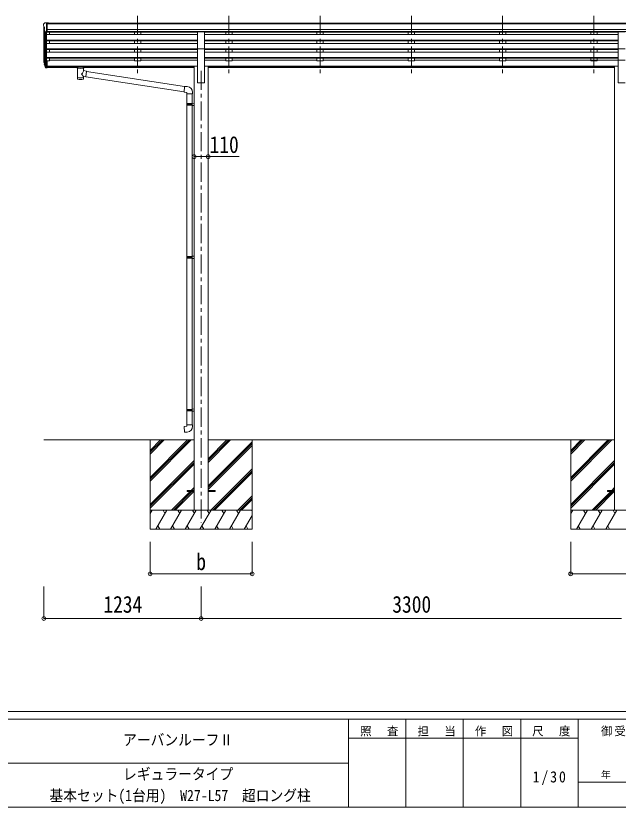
# Model space of a CAD drawing. Units: millimetres at full size, sheet at 1:30; some dimension numbers follow another scale. Extents: x -8432 to 8432, y -5820 to 5820.
# Drawn here: x 89 to 4816, y -5820 to 383 of the extents above; entities that cross this region are included whole.
import ezdxf
from ezdxf.enums import TextEntityAlignment as Align

# ---------------------------------------------------------------- set-up
doc = ezdxf.new("R2010")
doc.units = ezdxf.units.MM
doc.header["$LTSCALE"] = 30
doc.header["$PDMODE"] = 32
doc.header["$PDSIZE"] = 30
doc.linetypes.add('CHAIN1', pattern=[8, 5, -1, 1, -1])
for name, color, linetype, lineweight in [('0-0_0', 7, 'Continuous', 9), ('0-1_本体', 5, 'CHAIN1', 9), ('0-3_ELV2', 4, 'Continuous', 9), ('0-6_OTH_LINE', 6, 'Continuous', 9), ('0-9_OUTLINE', 7, 'Continuous', 9), ('F-0_240', 7, 'Continuous', 9)]:
    doc.layers.add(name, color=color, linetype=linetype, lineweight=lineweight)
doc.styles.add('ＭＳ ゴシック', font='')
doc.styles.get('ＭＳ ゴシック').set_extended_font_data('MS Gothic')

msp = doc.modelspace()

# ---------------------------------------------------------------- linework, layer by layer
at = {"layer": '0-0_0'}
for p, q in [((309.59, -2941.4), (1488.39, -2941.4)), ((1143.59, -2941.4), (1143.59, -3641.4)), ((1143.59, -3235.57), (1437.77, -2941.4)), ((1143.59, -3249.71), (1451.91, -2941.4)), ((1143.59, -3263.86), (1466.05, -2941.4)), ((1143.59, -3051.73), (1253.92, -2941.4)), ((1143.59, -3037.58), (1239.78, -2941.4)), ((1143.59, -3023.44), (1225.64, -2941.4)), ((1598.79, -3117.03), (1774.42, -2941.4)), ((1598.79, -3102.88), (1760.28, -2941.4)), ((1598.79, -3088.74), (1746.14, -2941.4)), ((1598.79, -2941.4), (4788.39, -2941.4)), ((1598.79, -3300.87), (1943.59, -2956.08)), ((1598.79, -3315.01), (1943.59, -2970.22)), ((1943.59, -2941.4), (1943.59, -3641.4)), ((4443.59, -2941.4), (4443.59, -3641.4)), ((4443.59, -3235.57), (4737.77, -2941.4)), ((4443.59, -3249.71), (4751.91, -2941.4)), ((4443.59, -3263.86), (4766.05, -2941.4)), ((4443.59, -3051.73), (4553.92, -2941.4)), ((4443.59, -3037.58), (4539.78, -2941.4)), ((4443.59, -3023.44), (4525.64, -2941.4)), ((1598.79, -3329.16), (1943.59, -2984.36)), ((1143.59, -3447.7), (1488.39, -3102.91)), ((1143.59, -3461.85), (1488.39, -3117.05)), ((1143.59, -3475.99), (1488.39, -3131.19)), ((4443.59, -3447.7), (4788.39, -3102.91)), ((4443.59, -3461.85), (4788.39, -3117.05)), ((4443.59, -3475.99), (4788.39, -3131.19)), ((1620.4, -3491.4), (1943.59, -3168.21)), ((1634.54, -3491.4), (1943.59, -3182.35)), ((1648.68, -3491.4), (1943.59, -3196.49)), ((1312.03, -3491.4), (1457.53, -3345.9)), ((1326.17, -3491.4), (1471.67, -3345.9)), ((1340.32, -3491.4), (1485.82, -3345.9)), ((1466.53, -3336.9), (1488.39, -3315.04)), ((1480.67, -3336.9), (1488.39, -3329.18)), ((4612.03, -3491.4), (4757.53, -3345.9)), ((4626.17, -3491.4), (4771.67, -3345.9)), ((4640.32, -3491.4), (4785.82, -3345.9)), ((4766.53, -3336.9), (4788.39, -3315.04)), ((4780.67, -3336.9), (4788.39, -3329.18)), ((1832.53, -3491.4), (1943.59, -3380.34)), ((1846.67, -3491.4), (1943.59, -3394.48)), ((1860.82, -3491.4), (1943.59, -3408.62)), ((1143.59, -3518.9), (1159.47, -3491.39)), ((1943.59, -3491.4), (1143.59, -3491.4)), ((1188.34, -3641.4), (1274.94, -3491.4)), ((1259.94, -3517.38), (1244.94, -3491.39)), ((1303.81, -3641.39), (1390.41, -3491.39)), ((1375.41, -3517.38), (1360.41, -3491.4)), ((1419.28, -3641.4), (1505.88, -3491.4)), ((1490.88, -3517.38), (1475.88, -3491.39)), ((1534.75, -3641.4), (1621.35, -3491.4)), ((1606.35, -3517.38), (1591.35, -3491.39)), ((1650.22, -3641.4), (1736.82, -3491.4)), ((1721.82, -3517.38), (1706.82, -3491.39)), ((1765.69, -3641.4), (1852.29, -3491.4)), ((1822.29, -3491.4), (1837.29, -3517.38)), ((1881.16, -3641.4), (1943.59, -3533.26)), ((1937.76, -3491.4), (1943.59, -3501.5)), ((4443.59, -3518.9), (4459.47, -3491.39)), ((5243.59, -3491.4), (4443.59, -3491.4)), ((4488.34, -3641.4), (4574.94, -3491.4)), ((4559.94, -3517.38), (4544.94, -3491.39)), ((4603.81, -3641.39), (4690.41, -3491.39)), ((4675.41, -3517.38), (4660.41, -3491.4)), ((4719.28, -3641.4), (4805.88, -3491.4)), ((4790.88, -3517.38), (4775.88, -3491.39)), ((1143.59, -3641.4), (1943.59, -3641.4)), ((1203.33, -3615.42), (1218.33, -3641.4)), ((1318.8, -3615.42), (1333.8, -3641.39)), ((1434.28, -3615.41), (1449.28, -3641.4)), ((1549.75, -3615.42), (1564.74, -3641.4)), ((1665.22, -3615.42), (1680.21, -3641.4)), ((1780.68, -3615.42), (1795.68, -3641.4)), ((1896.15, -3615.42), (1911.15, -3641.4)), ((4443.59, -3641.4), (5243.59, -3641.4)), ((4503.33, -3615.42), (4518.33, -3641.4)), ((4618.8, -3615.42), (4633.8, -3641.39)), ((4734.28, -3615.41), (4749.28, -3641.4))]:
    msp.add_line(p, q, dxfattribs=at)
at = {"layer": '0-1_本体'}
for p, q in [((1045.59, 383.01), (1045.59, -94.51)), ((1045.59, 383.01), (1045.59, -94.51)), ((1761.59, 383.01), (1761.59, -94.51)), ((1761.59, 383.01), (1761.59, -94.51)), ((2477.59, 383.01), (2477.59, -94.51)), ((2477.59, 383.01), (2477.59, -94.51)), ((3193.59, 383.01), (3193.59, -94.51)), ((3193.59, 383.01), (3193.59, -94.51)), ((3909.59, 383.01), (3909.59, -94.51)), ((3909.59, 383.01), (3909.59, -94.51)), ((4625.59, 383.01), (4625.59, -94.51)), ((4625.59, 383.01), (4625.59, -94.51)), ((1543.59, -47.83), (1543.59, -3591.4))]:
    msp.add_line(p, q, dxfattribs=at)
at = {"layer": '0-3_ELV2'}
for p, q in [((307.59, 317.89), (307.59, 317.26)), ((314.5, 326.69), (310.43, 320.89)), ((317.59, 327.26), (315.26, 327.12)), ((317.59, 327.26), (336.09, 327.26)), ((329.59, 254.28), (329.59, 327.26)), ((336.09, 327.26), (346.09, 327.17)), ((336.09, 255.28), (336.09, 327.26)), ((6051.09, 325.66), (336.09, 325.66)), ((6051.09, 320.44), (336.09, 320.44)), ((346.09, 325.66), (346.09, 327.17)), ((309.59, 296.69), (309.59, 30.24)), ((310.12, 296.08), (315.44, 293.01)), ((321.97, 256.09), (312.96, 271.68)), ((314.56, 268.92), (314.56, 3.54)), ((315.59, 292.75), (315.59, 276.47)), ((323.59, 254.75), (323.58, -14.9)), ((329.59, 254.28), (324.38, 254.6)), ((336.09, 255.28), (329.59, 255.28)), ((329.59, 254.28), (329.59, 29.88)), ((6051.09, 276.91), (336.09, 276.91)), ((6051.09, 259.06), (336.09, 259.06)), ((1516.09, 255.81), (336.09, 255.81)), ((354.59, 255.81), (354.59, 235.36)), ((1020.59, 255.81), (1020.59, 235.36)), ((1070.59, 255.81), (1070.59, 235.36)), ((1516.09, 124.83), (1516.09, 256.63)), ((1516.09, 256.63), (1571.09, 256.63)), ((1571.09, 124.83), (1571.09, 256.63)), ((4816.09, 255.81), (1571.09, 255.81)), ((1736.59, 255.81), (1736.59, 235.36)), ((1786.59, 255.81), (1786.59, 235.36)), ((2452.59, 255.81), (2452.59, 235.36)), ((2502.59, 255.81), (2502.59, 235.36)), ((3168.59, 255.81), (3168.59, 235.36)), ((3218.59, 255.81), (3218.59, 235.36)), ((3884.59, 255.81), (3884.59, 235.36)), ((3934.59, 255.81), (3934.59, 235.36)), ((4600.59, 255.81), (4600.59, 235.36)), ((4650.59, 255.81), (4650.59, 235.36)), ((4816.09, 124.83), (4816.09, 256.63)), ((4816.09, 256.63), (4871.09, 256.63)), ((329.59, 235.36), (1516.09, 235.36)), ((329.59, 193.48), (1516.09, 193.48)), ((329.59, 191.98), (1516.09, 191.98)), ((329.59, 187.67), (1516.09, 187.67)), ((354.59, 187.67), (354.59, 166.87)), ((1020.59, 187.67), (1020.59, 166.87)), ((1070.59, 187.67), (1070.59, 166.87)), ((4816.09, 235.36), (1571.09, 235.36)), ((4816.09, 193.48), (1571.09, 193.48)), ((4816.09, 191.98), (1571.09, 191.98)), ((4816.09, 187.67), (1571.09, 187.67)), ((1736.59, 187.67), (1736.59, 166.87)), ((1786.59, 187.67), (1786.59, 166.87)), ((2452.59, 187.67), (2452.59, 166.87)), ((2502.59, 187.67), (2502.59, 166.87)), ((3168.59, 187.67), (3168.59, 166.87)), ((3218.59, 187.67), (3218.59, 166.87)), ((3884.59, 187.67), (3884.59, 166.87)), ((3934.59, 187.67), (3934.59, 166.87)), ((4600.59, 187.67), (4600.59, 166.87)), ((4650.59, 187.67), (4650.59, 166.87)), ((329.59, 166.87), (1516.09, 166.87)), ((329.59, 124.99), (1516.09, 124.99)), ((1516.09, 124.83), (1516.09, -141.4)), ((1516.09, 124.83), (1571.09, 124.83)), ((4816.09, 166.87), (1571.09, 166.87)), ((4816.09, 124.99), (1571.09, 124.99)), ((1571.09, 124.83), (1571.09, -141.4)), ((4816.09, 124.83), (4816.09, -141.4)), ((4816.09, 124.83), (4871.09, 124.83)), ((329.59, 123.49), (1516.09, 123.49)), ((329.59, 119.17), (1516.09, 119.17)), ((329.59, 98.37), (1516.09, 98.37)), ((354.59, 98.37), (354.59, 119.17)), ((1020.59, 119.17), (1020.59, 98.37)), ((1070.59, 119.17), (1070.59, 98.37)), ((4816.09, 123.49), (1571.09, 123.49)), ((4816.09, 119.17), (1571.09, 119.17)), ((4816.09, 98.37), (1571.09, 98.37)), ((1736.59, 119.17), (1736.59, 98.37)), ((1786.59, 119.17), (1786.59, 98.37)), ((2452.59, 119.17), (2452.59, 98.37)), ((2502.59, 119.17), (2502.59, 98.37)), ((3168.59, 119.17), (3168.59, 98.37)), ((3218.59, 119.17), (3218.59, 98.37)), ((3884.59, 119.17), (3884.59, 98.37)), ((3934.59, 119.17), (3934.59, 98.37)), ((4600.59, 119.17), (4600.59, 98.37)), ((4650.59, 119.17), (4650.59, 98.37)), ((310.68, 15.69), (314.56, 7.74)), ((311.29, 17.07), (314.56, 10)), ((313, 4.42), (313.34, 0.01)), ((313.34, 0.01), (322.15, -23.54)), ((313.95, 0.58), (322.15, -15.6)), ((323.16, -14.47), (315.4, 0.93)), ((329.59, 56.5), (1516.09, 56.5)), ((329.59, 55), (1516.09, 55)), ((329.59, 50.68), (1516.09, 50.68)), ((329.59, 29.88), (329.59, -24.89)), ((336.09, 29.88), (329.59, 29.88)), ((336.09, 29.88), (336.09, -24.15)), ((354.59, 29.25), (336.09, 29.25)), ((354.59, 50.68), (354.59, 29.25)), ((354.59, 34.19), (1020.59, 34.19)), ((1020.59, 50.68), (1020.59, 29.25)), ((1070.59, 29.25), (1020.59, 29.25)), ((1070.59, 50.68), (1070.59, 29.25)), ((1070.59, 34.19), (1516.09, 34.19)), ((4816.09, 56.5), (1571.09, 56.5)), ((4816.09, 55), (1571.09, 55)), ((4816.09, 50.68), (1571.09, 50.68)), ((1736.59, 34.19), (1571.09, 34.19)), ((1736.59, 50.68), (1736.59, 29.25)), ((1786.59, 29.25), (1736.59, 29.25)), ((1786.59, 50.68), (1786.59, 29.25)), ((2452.59, 34.19), (1786.59, 34.19)), ((2452.59, 50.68), (2452.59, 29.25)), ((2502.59, 29.25), (2452.59, 29.25)), ((2502.59, 50.68), (2502.59, 29.25)), ((3168.59, 34.19), (2502.59, 34.19)), ((3168.59, 50.68), (3168.59, 29.25)), ((3218.59, 29.25), (3168.59, 29.25)), ((3218.59, 50.68), (3218.59, 29.25)), ((3884.59, 34.19), (3218.59, 34.19)), ((3884.59, 50.68), (3884.59, 29.25)), ((3934.59, 29.25), (3884.59, 29.25)), ((3934.59, 50.68), (3934.59, 29.25)), ((4816.09, 34.19), (3934.59, 34.19)), ((4600.59, 50.68), (4600.59, 29.25)), ((4871.09, 34.19), (4600.59, 34.19)), ((4650.59, 29.25), (4600.59, 29.25)), ((4650.59, 50.68), (4650.59, 29.25)), ((4816.09, 34.19), (4650.59, 34.19)), ((329.59, -15.15), (324.46, -15.15)), ((329.59, -16.96), (324.74, -16.96)), ((329.59, -24.89), (324.74, -24.89)), ((336.09, -10.25), (329.59, -10.25)), ((336.09, -15.13), (329.59, -15.13)), ((336.09, -24.15), (329.59, -24.15)), ((336.09, -12.82), (1488.39, -12.82)), ((336.09, -14.22), (1488.39, -14.22)), ((570.09, -21.91), (336.09, -21.91)), ((1488.39, -21.91), (624.09, -21.91)), ((1488.39, -12.4), (1488.39, -3491.4)), ((1488.39, -12.4), (1516.09, -12.4)), ((1598.79, -12.4), (1571.09, -12.4)), ((1598.79, -12.4), (1598.79, -3491.4)), ((4788.39, -12.82), (1598.79, -12.82)), ((4788.39, -14.22), (1598.79, -14.22)), ((4788.39, -21.91), (1598.79, -21.91)), ((4788.39, -12.4), (4788.39, -3491.4)), ((4788.39, -12.4), (4816.09, -12.4)), ((1516.09, -141.4), (1571.09, -141.4)), ((4816.09, -141.4), (4871.09, -141.4)), ((1433.59, -3336.9), (1488.39, -3336.9)), ((1598.79, -3336.9), (1653.59, -3336.9)), ((1598.79, -3345.9), (1653.59, -3345.9)), ((1653.59, -3336.9), (1653.59, -3345.9)), ((4733.59, -3336.9), (4788.39, -3336.9))]:
    msp.add_line(p, q, dxfattribs=at)
for points in [[(1433.59, -3336.9), (1433.59, -3345.9), (1488.39, -3345.9)], [(4733.59, -3336.9), (4733.59, -3345.9), (4788.39, -3345.9)]]:
    msp.add_lwpolyline(points, dxfattribs=at)
for centre, radius, start, end in [((310.59, 317.89), 3, 93, 180), ((509.59, 317.26), 202, 180, 184.94904), ((315.32, 326.12), 1, 93.5, 145), ((314.49, 300.45), 6.18, 185.7035, 224.99897), ((315.56, 273.18), 3, 94.7167, 210), ((315.29, 276.47), 0.3, 274.7167, 0), ((315.29, 292.75), 0.3, 0, 60), ((324.56, 257.59), 3, 210, 266.5), ((338.77, 24.81), 29.53, 186.50806, 197.98144), ((340.18, 26.57), 30.41, 187.1552, 198.19734)]:
    msp.add_arc(centre, radius, start, end, dxfattribs=at)
for centre, major_axis, ratio, start_param, end_param in [((398.24, 24.38), (-89.06, 1.43), 0.57596, 6.1962358, 6.3678173), ((397.45, 31.05), (87.93, 4.42), 0.541684, 3.0659337, 3.2228513), ((314.3, 4.42), (1.3, 0), 0.90356, 1.3700892, 3.347195), ((400.22, 20.61), (-89.07, 0), 0.90356, 0.2056023, 0.2515348), ((399.51, 24.47), (-88.05, 0), 0.90356, 0.2662965, 0.3003836), ((324.74, -14.25), (-3, 0), 0.90356, 0.5235988, 1.5707963), ((324.74, -22.18), (3, 0), 0.90356, 3.6651914, 4.712389), ((324.46, -13.8), (-1.5, 0), 0.90356, 0.5235988, 1.5707963)]:
    msp.add_ellipse(centre, major_axis=major_axis, ratio=ratio, start_param=start_param, end_param=end_param, dxfattribs=at)
at = {"layer": '0-6_OTH_LINE'}
for p, q in [((1488.39, -720.95), (1598.79, -720.95)), ((1143.59, -3991.4), (1143.59, -3741.41)), ((1943.59, -3991.4), (1943.59, -3741.41)), ((4443.59, -3991.4), (4443.59, -3741.41)), ((1143.59, -3991.4), (1943.59, -3991.4)), ((4443.59, -3991.4), (5243.59, -3991.4)), ((309.59, -4341.4), (309.59, -4091.4)), ((1543.59, -4341.4), (1543.59, -4091.4)), ((1543.59, -4341.4), (309.59, -4341.4)), ((4843.59, -4341.4), (1543.59, -4341.4))]:
    msp.add_line(p, q, dxfattribs=at)
at = {"layer": '0-6_OTH_LINE', "lineweight": 18}
msp.add_line((1598.79, -720.95), (1842.68, -720.95), dxfattribs=at)
at = {"layer": '0-6_OTH_LINE'}
for p in [(1488.39, -720.95), (1598.79, -720.95), (1143.59, -3991.4), (1943.59, -3991.4), (4443.59, -3991.4), (309.59, -4341.4), (1543.59, -4341.4)]:
    msp.add_point(p, dxfattribs=at)
at = {"layer": '0-9_OUTLINE'}
for p, q in [((553.59, -15), (553.59, -20.75)), ((555.59, -14.33), (638.59, -14.33)), ((555.59, -16.51), (638.59, -16.51)), ((555.59, -21.42), (570.09, -21.42)), ((570.09, -27.06), (570.09, -20.52)), ((574.19, -27.98), (574.17, -113.42)), ((619.99, -46.73), (619.99, -27.98)), ((645.21, -50.63), (619.99, -46.72)), ((624.09, -27.06), (624.09, -20.52)), ((624.09, -21.42), (638.59, -21.42)), ((645.21, -50.63), (638.19, -95.89)), ((640.59, -15), (640.59, -20.75)), ((1414.19, -171.99), (644.89, -52.65)), ((620.01, -113.42), (619.98, -92.76)), ((619.99, -93.07), (638.19, -95.89)), ((1410.53, -213.93), (638.46, -94.15)), ((1435.2, -171.87), (1414.36, -170.05)), ((1430.28, -227.62), (1476.28, -227.62)), ((1432.39, -227.62), (1432.39, -305.46)), ((1474.39, -227.62), (1474.39, -302.9)), ((1476.28, -227.62), (1476.28, -216.7)), ((1430.39, -307.46), (1431.39, -305.46)), ((1430.39, -307.46), (1474.39, -307.46)), ((1430.39, -307.46), (1430.39, -315.46)), ((1431.39, -305.46), (1474.39, -305.46)), ((1469.91, -307.46), (1469.48, -305.46)), ((1472.39, -302.96), (1488.39, -302.49)), ((1472.39, -304.96), (1472.39, -302.96)), ((1472.39, -304.96), (1474.39, -304.96)), ((1488.39, -302.49), (1488.39, -320.43)), ((1430.39, -315.46), (1474.39, -315.46)), ((1430.39, -315.46), (1431.39, -317.46)), ((1431.39, -317.46), (1474.39, -317.46)), ((1432.39, -317.46), (1432.39, -1503.65)), ((1472.39, -319.96), (1472.39, -317.96)), ((1472.39, -319.96), (1488.39, -320.43)), ((1474.39, -320.02), (1474.39, -1501.09)), ((1430.39, -1505.65), (1431.39, -1503.65)), ((1430.39, -1505.65), (1474.39, -1505.65)), ((1430.39, -1505.65), (1430.39, -1513.65)), ((1430.39, -1513.65), (1474.39, -1513.65)), ((1430.39, -1513.65), (1431.39, -1515.65)), ((1431.39, -1503.65), (1474.39, -1503.65)), ((1431.39, -1515.65), (1474.39, -1515.65)), ((1432.39, -1515.65), (1432.39, -2701.84)), ((1469.91, -1505.65), (1469.48, -1503.65)), ((1472.39, -1501.15), (1488.39, -1500.68)), ((1472.39, -1503.15), (1472.39, -1501.15)), ((1472.39, -1503.15), (1474.39, -1503.15)), ((1472.39, -1518.15), (1472.39, -1516.15)), ((1472.39, -1518.15), (1488.39, -1518.62)), ((1474.39, -1518.21), (1474.39, -2699.28)), ((1488.39, -1500.68), (1488.39, -1518.62)), ((1430.39, -2703.84), (1431.39, -2701.84)), ((1430.39, -2703.84), (1474.39, -2703.84)), ((1430.39, -2703.84), (1430.39, -2711.84)), ((1430.39, -2711.84), (1474.39, -2711.84)), ((1430.39, -2711.84), (1431.39, -2713.84)), ((1431.39, -2701.84), (1474.39, -2701.84)), ((1431.39, -2713.84), (1474.39, -2713.84)), ((1432.39, -2713.84), (1432.39, -2823.84)), ((1469.91, -2703.84), (1469.48, -2701.84)), ((1472.39, -2699.34), (1488.39, -2698.87)), ((1472.39, -2701.34), (1472.39, -2699.34)), ((1472.39, -2701.34), (1474.39, -2701.34)), ((1472.39, -2716.34), (1472.39, -2714.34)), ((1472.39, -2716.34), (1488.39, -2716.81)), ((1474.39, -2716.4), (1474.39, -2823.84)), ((1488.39, -2698.87), (1488.39, -2716.81)), ((1430.39, -2823.84), (1476.39, -2823.84)), ((1430.39, -2833.84), (1430.39, -2823.84)), ((1476.39, -2823.84), (1476.39, -2834.76))]:
    msp.add_line(p, q, dxfattribs=at)
for points in [[(553.59, -15), (553.63, -14.8), (553.71, -14.66), (553.81, -14.57), (553.91, -14.51), (554.03, -14.46), (554.32, -14.4), (554.81, -14.36), (555.35, -14.33), (555.59, -14.33)], [(553.59, -20.75), (553.63, -20.95), (553.71, -21.09), (553.81, -21.18), (553.91, -21.24), (554.03, -21.29), (554.32, -21.35), (554.81, -21.4), (555.35, -21.42), (555.59, -21.42)], [(638.59, -14.33), (638.94, -14.34), (639.47, -14.36), (639.92, -14.41), (640.22, -14.49), (640.39, -14.59), (640.51, -14.73), (640.58, -14.91), (640.59, -15)], [(638.59, -21.42), (638.94, -21.41), (639.47, -21.39), (639.92, -21.34), (640.22, -21.26), (640.39, -21.16), (640.51, -21.02), (640.58, -20.84), (640.59, -20.75)], [(1414.36, -170.05), (1410.35, -215.87), (1430.28, -217.62), (1430.28, -227.62)], [(1469.91, -307.46), (1469.91, -315.46), (1469.48, -317.46)], [(1472.39, -317.96), (1474.39, -317.96), (1474.39, -304.96)], [(1469.91, -1505.65), (1469.91, -1513.65), (1469.48, -1515.65)], [(1472.39, -1516.15), (1474.39, -1516.15), (1474.39, -1503.15)], [(1469.91, -2703.84), (1469.91, -2711.84), (1469.48, -2713.84)], [(1472.39, -2714.34), (1474.39, -2714.34), (1474.39, -2701.34)], [(1435.31, -2879.58), (1414.47, -2881.41), (1410.47, -2835.58), (1430.39, -2833.84)]]:
    msp.add_lwpolyline(points, dxfattribs=at)
for centre, start, end in [((1431.28, -216.7), 0, 85), ((1431.39, -2834.76), 275, 0)]:
    msp.add_arc(centre, 45, start, end, dxfattribs=at)
for centre, major_axis, ratio, start_param, end_param in [((555.59, -16.73), (2, 0), 0.109601, 3.1415927, 4.712389), ((597.09, -26.98), (27.06, 0), 0.069685, 3.1415927, 6.2831853), ((597.09, -20.52), (27, 0), 0.070066, 6.2831853, 9.424778), ((597.09, -73.26), (-22.81, -26.62), 0.234429, 1.6855472, 3.1268519), ((608.09, -24.5), (16, 0), 0.361356, 6.2636979, 6.2831853), ((638.59, -16.73), (2, 0), 0.109601, 4.712389, 6.2831853), ((597.09, -113.42), (22.92, 0), 0.101955, 3.1415499, 6.2833984), ((597.09, -100.98), (22.91, 0), 0.122865, 3.1415927, 6.2831853), ((599.64, -70.62), (20.32, -22.25), 0.045535, 0.0389954, 1.3075346)]:
    msp.add_ellipse(centre, major_axis=major_axis, ratio=ratio, start_param=start_param, end_param=end_param, dxfattribs=at)
at = {"layer": 'F-0_240', "color": 5}
for p, q in [((-8432.06, -5070), (8007.94, -5070)), ((-8432.06, -5130), (5341.19, -5130)), ((2701.18, -5130), (2701.18, -5820)), ((3151.18, -5130), (3151.18, -5820)), ((3601.18, -5130), (3601.18, -5820)), ((4051.18, -5130), (4051.18, -5820)), ((4501.18, -5130), (4501.18, -5820)), ((2701.18, -5280), (4501.18, -5280)), ((-3448.82, -5475), (2701.18, -5475)), ((4501.18, -5625), (5341.19, -5625)), ((-8432.06, -5820), (8007.94, -5820))]:
    msp.add_line(p, q, dxfattribs=at)

# ---------------------------------------------------------------- texts
at = {"layer": '0-6_OTH_LINE', "color": 7, "style": 'ＭＳ ゴシック', "width": 0.85}
for s, p in [('110', (1609.86, -731.63)), ('b', (1506.09, -4001.4)), ('1234', (776.59, -4335.4)), ('3300', (3043.59, -4335.4))]:
    msp.add_text(s, height=132, dxfattribs=at).set_placement(p, align=Align.BOTTOM_LEFT)
at = {"layer": 'F-0_240', "style": 'ＭＳ ゴシック', "width": 0.9}
for s, p in [('アーバンルーフⅡ', (931.18, -5362.5)), ('レギュラータイプ', (931.18, -5630.88)), ('基本セット(1台用)\u3000W27-L57\u3000超ロング柱', (353.68, -5798.5))]:
    msp.add_text(s, height=87.98, dxfattribs=at).set_placement(p, align=Align.BOTTOM_LEFT)
at = {"layer": 'F-0_240', "style": 'ＭＳ ゴシック'}
msp.add_text('年\u3000\u3000月\u3000\u3000日', height=54.99, dxfattribs=at).set_placement((4681.19, -5610), align=Align.BOTTOM_LEFT)
at = {"layer": 'F-0_240', "attachment_point": 7, "style": 'ＭＳ ゴシック'}
for s, insert, char_height in [('\\T1.17;照\u3000査', (2791.19, -5265), 65.98), ('\\T1.17;担\u3000当', (3241.19, -5265), 65.98), ('\\T1.17;作\u3000図', (3691.18, -5265), 65.98), ('\\T1.17;尺\u3000度', (4141.19, -5265), 65.98), ('\\T1.17;御受領印', (4681.18, -5265), 65.98), ('\\T1.28;\\W0.9;1/30', (4144.93, -5647.5), 87.98)]:
    msp.add_mtext(s, dxfattribs=dict(at, insert=insert, char_height=char_height))

doc.saveas('drawing.dxf')
